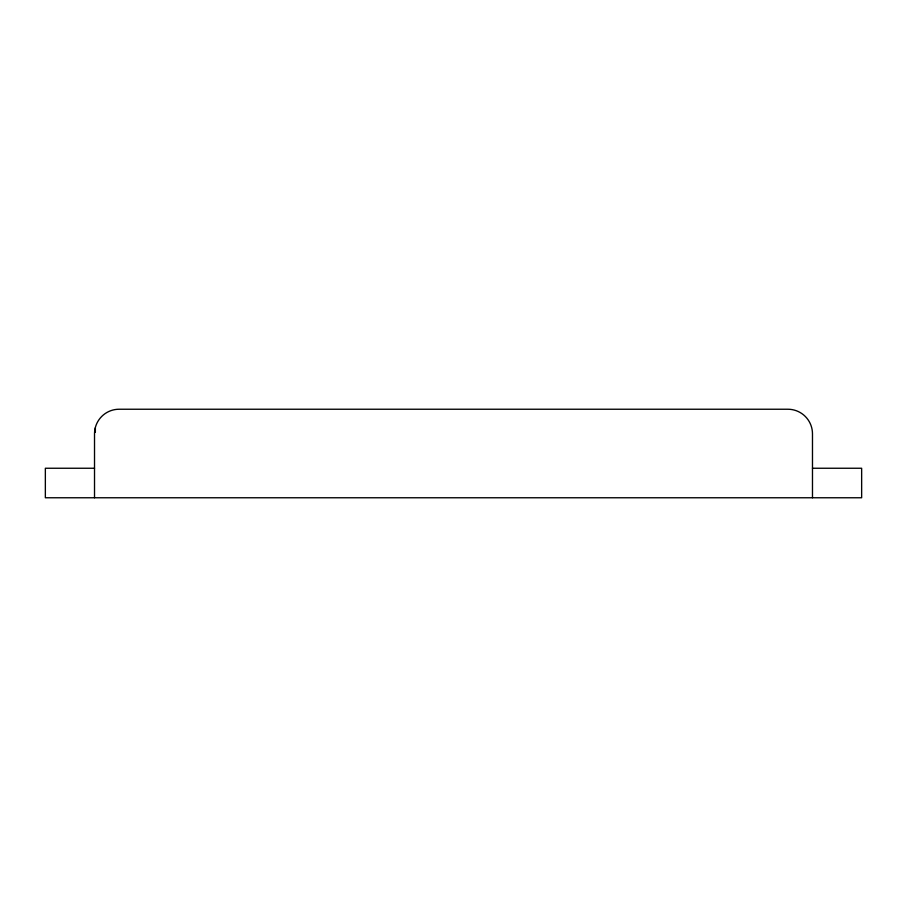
<?xml version="1.0" encoding="UTF-8"?>
<svg xmlns="http://www.w3.org/2000/svg" width="907" height="907" viewBox="0 0 907 907"><rect width="100%" height="100%" fill="white"/><g stroke="black" fill="none" stroke-linecap="round" stroke-linejoin="round"><path stroke-width="1.36" d="M94.521 468.25L45.35 468.25L45.35 497.762L861.65 497.762L861.65 468.25L812.479 468.25M812.479 497.762L812.479 433.829A24.591 24.591 0 0 0 787.888 409.238L119.112 409.238A24.591 24.591 0 0 0 94.521 433.829L94.521 497.762M95.36 427.832L95.36 432.22"/></g></svg>
